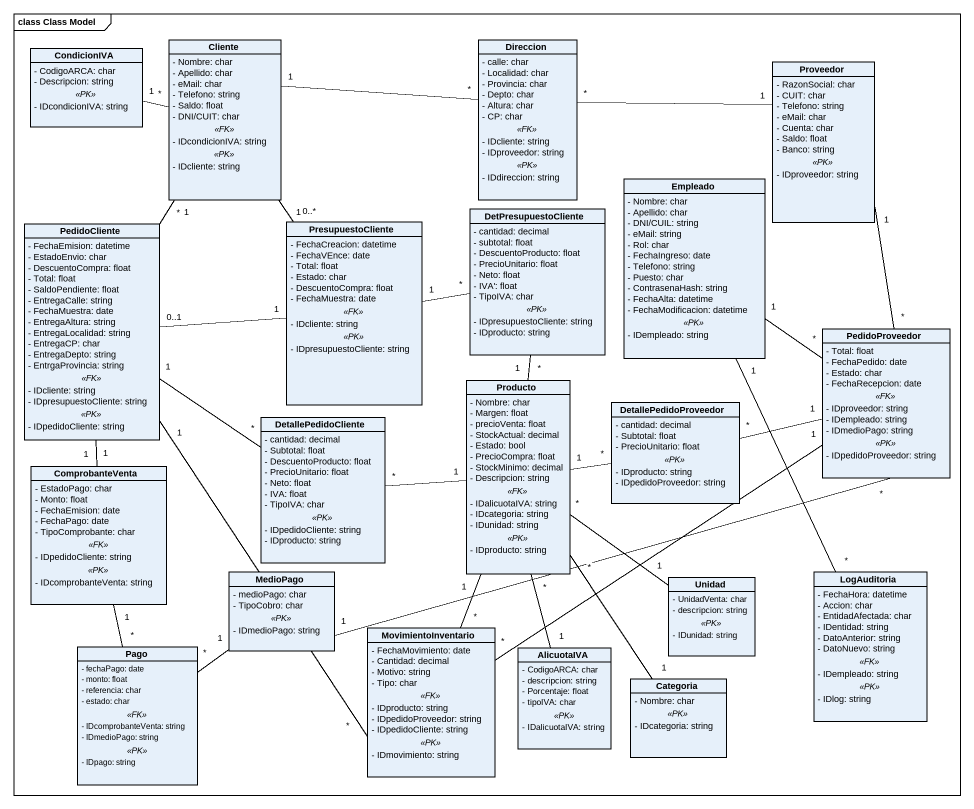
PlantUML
@startuml
mainframe class Class Model
hide circle
hide empty members
skinparam classAttributeIconSize 0
class CondicionIVA {
  - CodigoARCA: char
  - Descripcion: string
  .. <<PK>> ..
  - IDcondicionIVA: string
}
class Cliente {
  - Nombre: char
  - Apellido: char
  - eMail: char
  - Telefono: string
  - Saldo: float
  - DNI/CUIT: char
  .. <<FK>> ..
  - IDcondicionIVA: string
  .. <<PK>> ..
  - IDcliente: string
}
class Direccion {
  - calle: char
  - Localidad: char
  - Provincia: char
  - Depto: char
  - Altura: char
  - CP: char
  .. <<FK>> ..
  - IDcliente: string
  - IDproveedor: string
  .. <<PK>> ..
  - IDdireccion: string
}
class Proveedor {
  - RazonSocial: char
  - CUIT: char
  - Telefono: string
  - eMail: char
  - Cuenta: char
  - Saldo: float
  - Banco: string
  .. <<PK>> ..
  - IDproveedor: string
}
class DetPresupuestoCliente {
  - cantidad: decimal
  - subtotal: float
  - DescuentoProducto: float
  - PrecioUnitario: float
  - Neto: float
  - IVA': float
  - TipoIVA: char
  .. <<PK>> ..
  - IDpresupuestoCliente: string
  - IDproducto: string
}
class Empleado {
  - Nombre: char
  - Apellido: char
  - DNI/CUIL: string
  - eMail: string
  - Rol: char
  - FechaIngreso: date
  - Telefono: string
  - Puesto: char
  - ContrasenaHash: string
  - FechaAlta: datetime
  - FechaModificacion: datetime
  .. <<PK>> ..
  - IDempleado: string
}
class PedidoCliente {
  - FechaEmision: datetime
  - EstadoEnvio: char
  - DescuentoCompra: float
  - Total: float
  - SaldoPendiente: float
  - EntregaCalle: string
  - FechaMuestra: date
  - EntregaAltura: string
  - EntregaLocalidad: string
  - EntregaCP: char
  - EntregaDepto: string
  - EntrgaProvincia: string
  .. <<FK>> ..
  - IDcliente: string
  - IDpresupuestoCliente: string
  .. <<PK>> ..
  - IDpedidoCliente: string
}
class PresupuestoCliente {
  - FechaCreacion: datetime
  - FechaVEnce: date
  - Total: float
  - Estado: char
  - DescuentoCompra: float
  - FechaMuestra: date
  .. <<FK>> ..
  - IDcliente: string
  .. <<PK>> ..
  - IDpresupuestoCliente: string
}
class PedidoProveedor {
  - Total: float
  - FechaPedido: date
  - Estado: char
  - FechaRecepcion: date
  .. <<FK>> ..
  - IDproveedor: string
  - IDempleado: string
  - IDmedioPago: string
  .. <<PK>> ..
  - IDpedidoProveedor: string
}
class Producto {
  - Nombre: char
  - Margen: float
  - precioVenta: float
  - StockActual: decimal
  - Estado: bool
  - PrecioCompra: float
  - StockMinimo: decimal
  - Descripcion: string
  .. <<FK>> ..
  - IDalicuotaIVA: string
  - IDcategoria: string
  - IDunidad: string
  .. <<PK>> ..
  - IDproducto: string
}
class DetallePedidoProveedor {
  - cantidad: decimal
  - Subtotal: float
  - PrecioUnitario: float
  .. <<PK>> ..
  - IDproducto: string
  - IDpedidoProveedor: string
}
class DetallePedidoCliente {
  - cantidad: decimal
  - Subtotal: float
  - DescuentoProducto: float
  - PrecioUnitario: float
  - Neto: float
  - IVA: float
  - TipoIVA: char
  .. <<PK>> ..
  - IDpedidoCliente: string
  - IDproducto: string
}
class ComprobanteVenta {
  - EstadoPago: char
  - Monto: float
  - FechaEmision: date
  - FechaPago: date
  - TipoComprobante: char
  .. <<FK>> ..
  - IDpedidoCliente: string
  .. <<PK>> ..
  - IDcomprobanteVenta: string
}
class MedioPago {
  - medioPago: char
  - TipoCobro: char
  .. <<PK>> ..
  - IDmedioPago: string
}
class Unidad {
  - UnidadVenta: char
  - descripcion: string
  .. <<PK>> ..
  - IDunidad: string
}
class LogAuditoria {
  - FechaHora: datetime
  - Accion: char
  - EntidadAfectada: char
  - IDentidad: string
  - DatoAnterior: string
  - DatoNuevo: string
  .. <<FK>> ..
  - IDempleado: string
  .. <<PK>> ..
  - IDlog: string
}
class MovimientoInventario {
  - FechaMovimiento: date
  - Cantidad: decimal
  - Motivo: string
  - Tipo: char
  .. <<FK>> ..
  - IDproducto: string
  - IDpedidoProveedor: string
  - IDpedidoCliente: string
  .. <<PK>> ..
  - IDmovimiento: string
}
class Pago {
  - fechaPago: date
  - monto: float
  - referencia: char
  - estado: char
  .. <<FK>> ..
  - IDcomprobanteVenta: string
  - IDmedioPago: string
  .. <<PK>> ..
  - IDpago: string
}
class AlicuotaIVA {
  - CodigoARCA: char
  - descripcion: string
  - Porcentaje: float
  - tipoIVA: char
  .. <<PK>> ..
  - IDalicuotaIVA: string
}
class Categoria {
  - Nombre: char
  .. <<PK>> ..
  - IDcategoria: string
}
CondicionIVA "1" -right- "*" Cliente
Cliente "1" -right- "*" Direccion
Cliente "1" -- "*" PedidoCliente
Cliente "1" -- "0..*" PresupuestoCliente
Direccion "*" -right- "1" Proveedor
Proveedor "1" -- "*" PedidoProveedor
DetPresupuestoCliente "*" -left- "1" PresupuestoCliente
DetPresupuestoCliente "*" -- "1" Producto
Empleado "1" -- "*" PedidoProveedor
PedidoCliente "1" -- "*" DetallePedidoCliente
PedidoCliente "1" -- "1" ComprobanteVenta
PedidoCliente "1" -- "*" MovimientoInventario
PresupuestoCliente "1" -left- "0..1" PedidoCliente
PedidoProveedor "1" -- "*" MovimientoInventario
Producto "1" -right- "*" DetallePedidoProveedor
Producto "1" -left- "*" DetallePedidoCliente
Producto "1" -- "*" MovimientoInventario
DetallePedidoProveedor "*" -right- "1" PedidoProveedor
MedioPago "1" -right- "*" PedidoProveedor
MedioPago "1" -- "*" Pago
Unidad "1" -up- "*" Producto
LogAuditoria "*" -up- "1" Empleado
Pago "*" -up- "1" ComprobanteVenta
AlicuotaIVA "1" -up- "*" Producto
Categoria "1" -up- "*" Producto
@enduml
